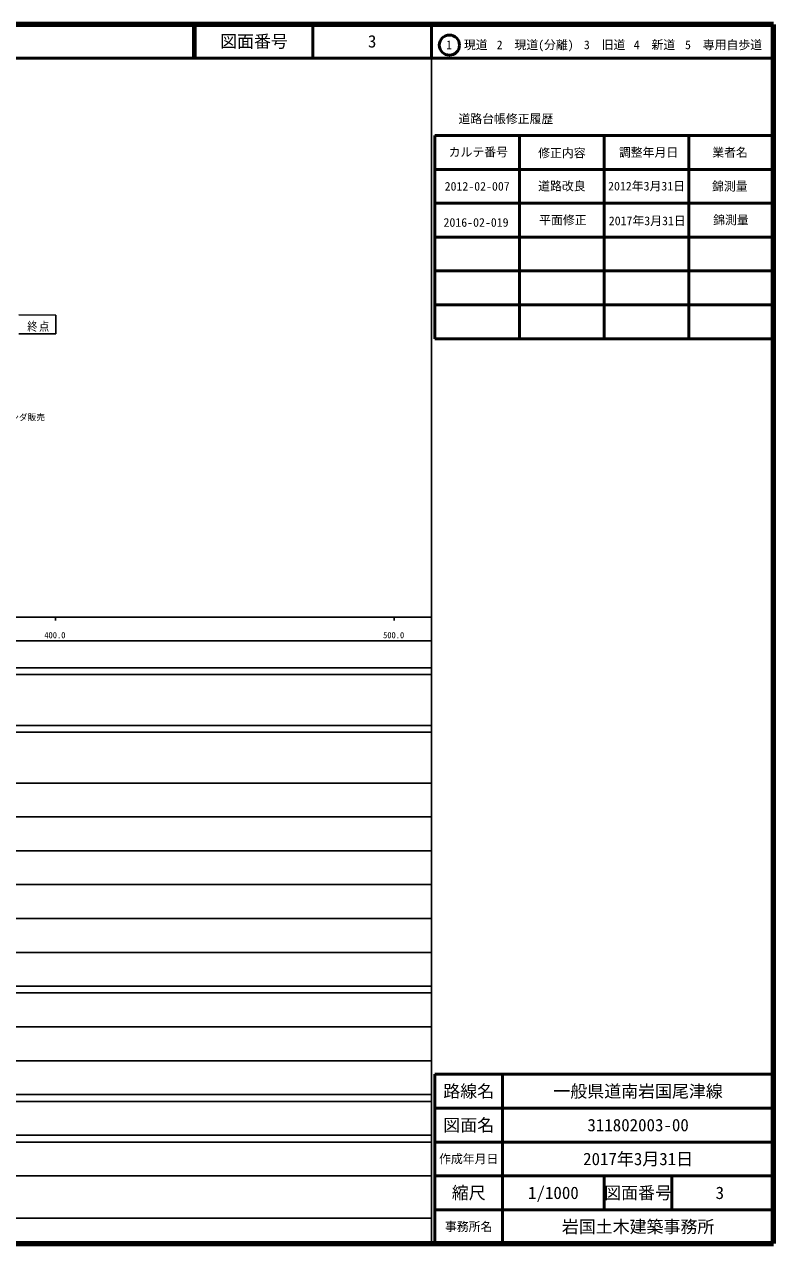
# Model space of a CAD drawing. Units: millimetres, scale not verified. Extents: x 39992 to 679863, y 19996 to 379924.
# Drawn here: x 458754 to 679863, y 19996 to 379924 of the extents above; entities that cross this region are included whole.
import ezdxf
from ezdxf.enums import TextEntityAlignment as Align

# ---------------------------------------------------------------- set-up
doc = ezdxf.new("R2010")
doc.units = ezdxf.units.MM
doc.header["$LTSCALE"] = 999.799
for name, color, linetype, lineweight in [('M-BGD', 7, 'Continuous', 25), ('M-TTL', 2, 'Continuous', 140), ('M-TTL-BAND', 7, 'Continuous', 25), ('M-TTL-FRAM', 2, 'Continuous', 50), ('M-TTL-LINE', 7, 'Continuous', 50)]:
    doc.layers.add(name, color=color, linetype=linetype, lineweight=lineweight)
doc.layers.add('M-TTL-TXT', color=7, linetype='Continuous')
doc.styles.add('ＭＳ ゴシック', font='')
doc.styles.get('ＭＳ ゴシック').set_extended_font_data('MS Gothic')

msp = doc.modelspace()

# ---------------------------------------------------------------- linework, layer by layer
at = {"layer": 'M-BGD'}
for p, q in [((468015.3, 294073.9), (457149.9, 294135.9)), ((467983.7, 288548.6), (468015.3, 294073.9)), ((457118.3, 288610.7), (467983.7, 288548.6))]:
    msp.add_line(p, q, dxfattribs=at)
at = {"layer": 'M-TTL'}
for p, q in [((679863.1, 379923.5), (39991.9, 379923.5)), ((679863.1, 19996), (679863.1, 379923.5)), ((39991.9, 19996), (679863.1, 19996))]:
    msp.add_line(p, q, dxfattribs=at)
at = {"layer": 'M-TTL-BAND'}
for p, q in [((578883.4, 19996), (578883.4, 369925.5)), ((39991.9, 204958.7), (578883.4, 204958.7)), ((467905.8, 204958.7), (467905.8, 203958.9)), ((567885.6, 204958.7), (567885.6, 203958.9)), ((67986.3, 197960.1), (578883.4, 197960.1)), ((39991.9, 189961.7), (578883.4, 189961.7)), ((39991.9, 187962.1), (578883.4, 187962.1)), ((39991.9, 172965.1), (578883.4, 172965.1)), ((39991.9, 170965.5), (578883.4, 170965.5)), ((39991.9, 155968.6), (578883.4, 155968.6)), ((45990.7, 145970.6), (578883.4, 145970.6)), ((51989.5, 135972.6), (578883.4, 135972.6)), ((45990.7, 125974.6), (578883.4, 125974.6)), ((51989.5, 115976.6), (578883.4, 115976.6)), ((56738.6, 105978.6), (578883.4, 105978.6)), ((39991.9, 93981), (578883.4, 93981)), ((56738.6, 95980.6), (578883.4, 95980.6)), ((48990.1, 83983.1), (578883.4, 83983.1)), ((39991.9, 73985.1), (578883.4, 73985.1)), ((39991.9, 63987.1), (578883.4, 63987.1)), ((55238.9, 61987.5), (578883.4, 61987.5)), ((55238.9, 51989.5), (578883.4, 51989.5)), ((39991.9, 49989.9), (578883.4, 49989.9)), ((39991.9, 39991.9), (578883.4, 39991.9)), ((67986.3, 27494.5), (578883.4, 27494.5))]:
    msp.add_line(p, q, dxfattribs=at)
at = {"layer": 'M-TTL-FRAM'}
for p, q in [((579883.2, 347126.7), (579883.2, 287138.8)), ((579883.2, 347126.7), (679863.1, 347126.7)), ((579883.2, 287138.8), (679863.1, 287138.8)), ((679863.1, 69985.9), (579883.2, 69985.9)), ((579883.2, 69985.9), (579883.2, 19996))]:
    msp.add_line(p, q, dxfattribs=at)
at = {"layer": 'M-TTL-LINE'}
for p, q in [((508644.1, 379923.5), (508644.1, 369925.5)), ((509144, 379923.5), (509144, 369925.5)), ((543887, 379923.5), (543887, 369925.5)), ((578883.4, 379923.5), (578883.4, 369925.5)), ((39991.9, 369925.5), (679863.1, 369925.5)), ((604878.2, 347126.7), (604878.2, 287138.8)), ((629873.1, 347126.7), (629873.1, 287138.8)), ((654868.1, 347126.7), (654868.1, 287138.8)), ((579883.2, 337128.7), (679863.1, 337128.7)), ((579883.2, 327130.7), (679863.1, 327130.7)), ((579883.2, 317132.7), (679863.1, 317132.7)), ((579883.2, 307134.8), (679863.1, 307134.8)), ((579883.2, 297136.8), (679863.1, 297136.8)), ((599879.2, 69985.9), (599879.2, 19996)), ((679863.1, 59987.9), (579883.2, 59987.9)), ((679863.1, 49989.9), (579883.2, 49989.9)), ((679863.1, 39991.9), (579883.2, 39991.9)), ((679863.1, 29994), (579883.2, 29994))]:
    msp.add_line(p, q, dxfattribs=at)
for points in [[(629873.1, 39991.9), (629873.1, 37492.4), (629873.1, 32493.5), (629873.1, 29994)], [(649869.1, 39991.9), (649869.1, 37492.4), (649869.1, 32493.5), (649869.1, 29994)]]:
    msp.add_lwpolyline(points, dxfattribs=at)
msp.add_circle((584183.6, 373806.8), 2974.1, dxfattribs=at)

# ---------------------------------------------------------------- texts
at = {"layer": 'M-BGD', "style": 'ＭＳ ゴシック'}
msp.add_text('中国ホンダ販売', height=1832, dxfattribs=at).set_placement((446874.1, 262463.6), align=Align.BOTTOM_LEFT)
at = {"layer": 'M-BGD', "insert": (459619.5, 289157.2), "char_height": 2565, "attachment_point": 7, "style": 'ＭＳ ゴシック'}
msp.add_mtext('\\T1.17;\\W0.85;終点', dxfattribs=at)
at = {"layer": 'M-TTL-BAND', "style": 'ＭＳ ゴシック'}
for s, p in [('400.0', (467750.1, 198154.7)), ('500.0', (567730, 198154.7))]:
    msp.add_text(s, height=1832, dxfattribs=at).set_placement(p, align=Align.BOTTOM_CENTER)
at = {"layer": 'M-TTL-TXT', "style": 'ＭＳ ゴシック'}
for s, height, p in [('図面番号', 3665, (526515.5, 374924.5)), ('3', 3665, (561383.5, 374924.5)), ('1\u3000現道', 2565, (589329.4, 373882.7)), ('2\u3000現道(分離)', 2565, (609496, 373882.7)), ('3\u3000旧道', 2565, (629994.3, 373882.7)), ('4\u3000新道', 2565, (644694.1, 373882.7)), ('5\u3000専用自歩道', 2565, (665094.3, 373882.7)), ('道路台帳修正履歴', 2565, (600847.4, 352042.4)), ('カルテ番号', 2565, (592720, 342208.3)), ('修正内容', 2565, (617384.5, 341953.7)), ('調整年月日', 2565, (642959.4, 342127.7)), ('業者名', 2565, (667000.1, 342127.7)), ('2012-02-007', 2565, (592380.7, 332121.7)), ('道路改良', 2565, (617375.7, 332178.5)), ('2012年3月31日', 2565, (642370.6, 332178.5)), ('錦測量', 2565, (666942.5, 332121.7)), ('2016-02-019', 2565, (592045.9, 321462.6)), ('平面修正', 2565, (617663.2, 322164.5)), ('2017年3月31日', 2565, (642578.7, 321930.5)), ('錦測量', 2565, (667260.3, 322164.5)), ('路線名', 3665, (589881.2, 64986.9)), ('路線名', 3665, (589881.2, 64986.9)), ('一般県道南岩国尾津線', 3665, (639871.1, 64986.9)), ('図面名', 3665, (589881.2, 54988.9)), ('図面名', 3665, (589881.2, 54988.9)), ('311802003-00', 3665, (639871.1, 54988.9)), ('2017年3月31日', 3665, (639871.1, 44990.9)), ('作成年月日', 2565, (589881.2, 44990.9)), ('作成年月日', 2565, (589881.2, 44990.9)), ('縮尺', 3665, (589881.2, 34993)), ('縮尺', 3665, (589881.2, 34993)), ('1/1000', 3665, (614876.2, 34993)), ('図面番号', 3665, (639871.1, 34993)), ('図面番号', 3665, (639871.1, 34993)), ('3', 3665, (663991.3, 34993)), ('事務所名', 2565, (589881.2, 24995)), ('事務所名', 2565, (589881.2, 24995)), ('岩国土木建築事務所', 3665, (639871.1, 24995))]:
    msp.add_text(s, height=height, dxfattribs=at).set_placement(p, align=Align.MIDDLE_CENTER)

doc.saveas('drawing.dxf')
